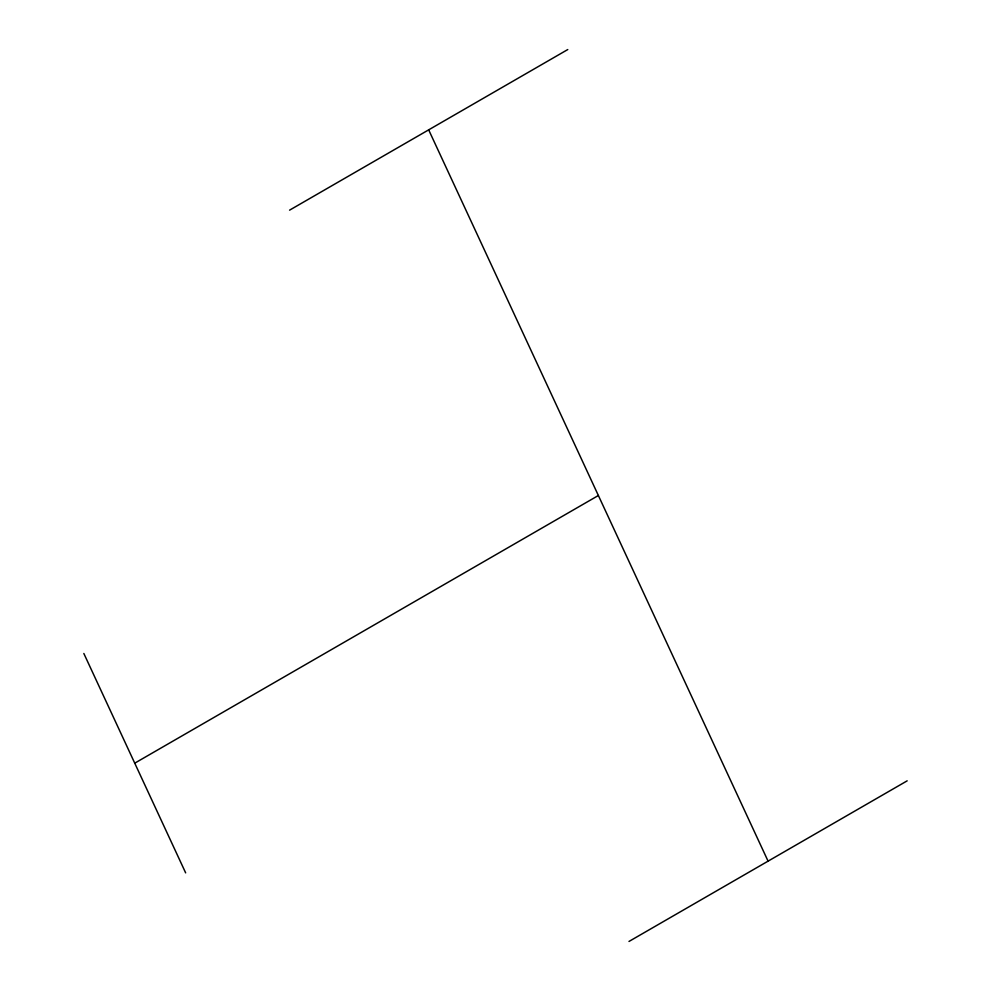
<?xml version="1.0" encoding="UTF-8"?>
<svg xmlns="http://www.w3.org/2000/svg" width="991" height="991" viewBox="0 0 991 991"><rect width="100%" height="100%" fill="white"/><g stroke="black" fill="none" stroke-linecap="round" stroke-linejoin="round"><path stroke-width="1.49" d="M289.583 210.154L567.769 49.55M134.751 763.169L598.378 495.5M628.988 941.45L907.161 780.846M428.669 129.846L768.075 861.154M83.839 653.478L185.651 872.873"/></g></svg>
